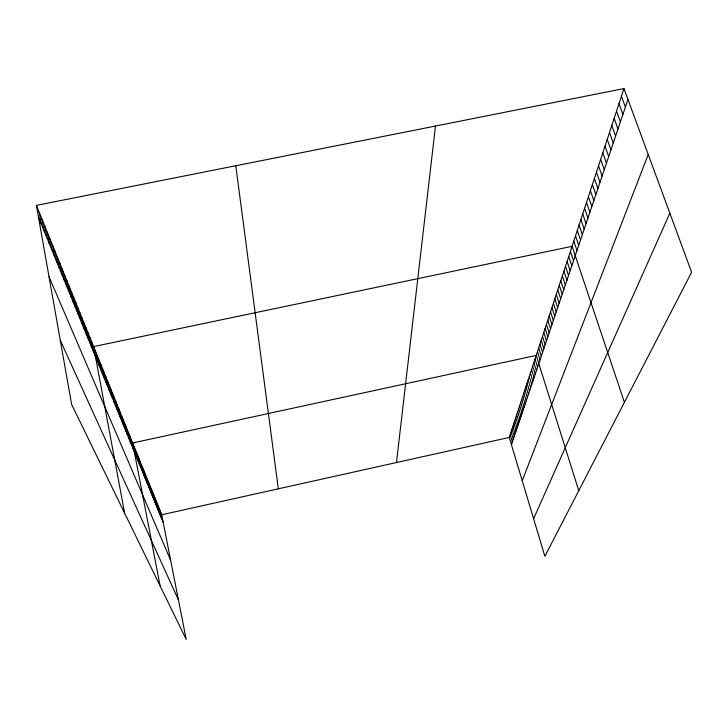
<?xml version="1.0" encoding="UTF-8"?>
<svg xmlns="http://www.w3.org/2000/svg" width="728" height="728" viewBox="0 0 728 728"><rect width="100%" height="100%" fill="white"/><g stroke="black" fill="none" stroke-linecap="round" stroke-linejoin="round"><path stroke-width="1.09" d="M396.478 462.544L435.481 126.044M623.942 88.579L691.6 272.245L544.863 556.329L509.272 437.446L623.942 88.579L36.4 205.387L71.635 404.486L186.204 639.421L161.698 514.769L36.4 205.387M511.429 444.653L627.955 99.472M522.231 480.744L648.22 154.491M533.597 518.7L669.851 213.195M161.698 514.769L509.272 437.446M60.288 340.367L178.442 599.945M49.022 276.722L170.616 560.141M38.484 217.172L163.181 522.322M621.43 96.223L625.398 107.052M618.955 103.74L622.886 114.496M616.534 111.12L620.42 121.813M614.15 118.382L617.99 129.002M611.802 125.516L615.606 136.063M609.5 132.523L613.258 143.007M607.234 139.421L610.956 149.841M605.004 146.201L608.69 156.556M602.811 152.862L606.46 163.154M600.655 159.423L604.267 169.651M598.534 165.875L602.111 176.04M596.45 172.227L599.99 182.319M594.394 178.469L597.897 188.507M592.374 184.612L595.85 194.594M590.39 190.663L593.82 200.582M588.424 196.624L591.837 206.479M586.504 202.484L589.871 212.285M584.602 208.263L587.942 218M582.737 213.95L586.04 223.623M580.889 219.547L584.175 229.165M579.079 225.061L582.327 234.625M577.295 230.494L580.516 240.003M575.539 235.845L578.724 245.3M573.8 241.123L576.967 250.523M624.415 402.311L572.09 246.319L93.584 346.592L124.624 513.149M570.406 251.442L573.518 260.733M568.75 256.493L571.835 265.729M567.112 261.461L570.17 270.652M565.501 266.366L568.532 275.502M563.909 271.207L566.912 280.289M562.344 275.976L565.319 285.012M560.797 280.68L563.754 289.662M559.277 285.321L562.198 294.249M557.766 289.89L560.678 298.78M556.283 294.403L559.168 303.239M554.827 298.853L557.684 307.644M553.38 303.248L556.21 311.984M551.951 307.58L554.763 316.271M550.55 311.857L553.344 320.502M549.167 316.079L551.933 324.679M547.793 320.238L550.541 328.792M546.446 324.351L549.167 332.86M545.108 328.41L547.811 336.873M543.789 332.414L546.473 340.831M542.496 336.372L545.154 344.744M541.213 340.276L543.852 348.603M539.939 344.135L542.569 352.416M538.693 347.939L541.295 356.183M537.455 351.697L540.04 359.905M578.76 490.699L536.236 355.41L132.623 442.97L160.114 585.922M535.035 359.05L537.582 367.167M533.861 362.635L536.39 370.716M532.696 366.184L535.207 374.219M531.54 369.688L534.034 377.686M530.403 373.155L532.878 381.108M529.274 376.576L531.74 384.493M528.164 379.961L530.603 387.842M527.063 383.301L529.493 391.145M525.98 386.604L528.391 394.412M524.906 389.871L527.3 397.643M523.841 393.102L526.226 400.828M522.795 396.296L525.152 403.985M521.758 399.445L524.105 407.107M520.729 402.566L523.059 410.192M519.719 405.651L522.031 413.24M518.718 408.708L521.011 416.252M517.726 411.72L520.01 419.237M516.744 414.705L519.009 422.185M515.77 417.663L518.027 425.106M514.814 420.575L517.053 427.991M513.868 423.469L516.088 430.839M512.922 426.326L515.133 433.661M511.993 429.147L514.195 436.454M511.074 431.95L513.258 439.221M510.164 434.716L512.339 441.951M160.733 512.385L162.226 519.974M159.76 509.973L161.252 517.59M158.768 507.534L160.269 515.187M157.776 505.068L159.277 512.767M156.766 502.575L158.276 510.31M155.737 500.054L157.266 507.825M154.709 497.497L156.238 505.314M153.663 494.922L155.201 502.775M152.607 492.319L154.145 500.209M151.542 489.68L153.089 497.606M150.459 487.014L152.016 494.976M149.367 484.311L150.923 492.319M148.257 481.581L149.832 489.635M147.138 478.824L148.712 486.914M146.01 476.021L147.593 484.156M144.863 473.2L146.455 481.372M143.707 470.334L145.3 478.551M142.533 467.44L144.135 475.703M141.35 464.51L142.952 472.809M140.149 461.543L141.76 469.888M138.93 458.54L140.549 466.93M137.701 455.51L139.33 463.936M136.454 452.434L138.093 460.906M135.19 449.312L136.837 457.839M133.916 446.164L135.563 454.727M131.304 439.703L132.96 448.366M129.957 436.4L131.632 445.108M128.601 433.051L130.285 441.805M127.227 429.656L128.92 438.465M125.835 426.217L127.537 435.08M124.424 422.74L126.126 431.64M122.996 419.21L124.706 428.164M121.549 415.633L123.269 424.642M120.084 412.012L121.813 421.066M118.6 408.335L120.329 417.444M117.09 404.613L118.828 413.777M115.561 400.837L117.308 410.055M114.014 397.015L115.77 406.279M112.44 393.129L114.205 402.457M110.847 389.198L112.622 398.58M109.227 385.212L111.011 394.64M107.589 381.163L109.382 390.654M105.924 377.059L107.726 386.604M104.24 372.891L106.042 382.5M102.53 368.668L104.341 378.333M100.792 364.382L102.621 374.101M99.035 360.032L100.864 369.815M97.243 355.619L99.081 365.456M95.432 351.133L97.279 361.043M91.719 341.969L93.584 351.997M89.817 337.282L91.692 347.374M87.888 332.523L89.772 342.679M85.931 327.691L87.824 337.91M83.948 322.777L85.849 333.06M81.927 317.79L83.829 328.137M79.871 312.721L81.791 323.141M77.787 307.571L79.716 318.063M75.667 302.338L77.605 312.894M73.51 297.024L75.457 307.644M71.326 291.619L73.282 302.311M69.096 286.122L71.062 296.887M66.84 280.535L68.805 291.373M64.537 274.856L66.521 285.767M62.198 269.078L64.191 280.062M59.814 263.199L61.816 274.265M57.394 257.221L59.405 268.359M54.928 251.133L56.948 262.353M52.425 244.945L54.454 256.238M49.868 238.648L51.906 250.023M47.275 232.232L49.322 243.689M44.626 225.707L46.683 237.237M41.933 219.055L43.998 230.676M39.194 212.285L41.269 223.987M235.79 165.747L278.324 488.825"/></g></svg>
